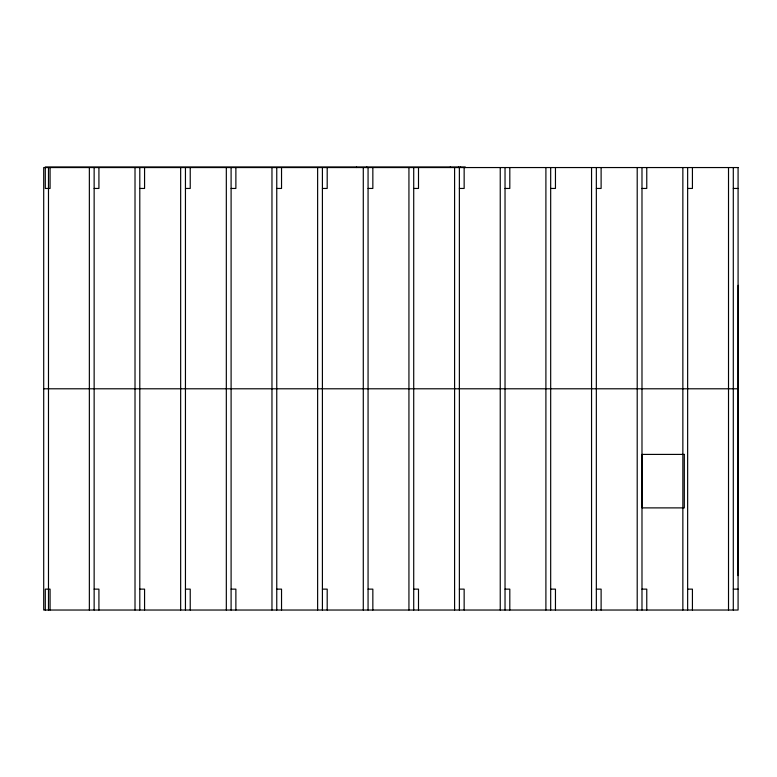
<?xml version="1.0" encoding="UTF-8"?>
<svg xmlns="http://www.w3.org/2000/svg" width="777" height="777" viewBox="0 0 777 777"><rect width="100%" height="100%" fill="white"/><g stroke="black" fill="none" stroke-linecap="round" stroke-linejoin="round"><path stroke-width="1.17" d="M738.082 575.602L738.15 285.324M94.143 188.452L98.922 188.452L98.922 167.55M139.792 188.452L144.571 188.452L144.571 167.55M185.45 188.452L190.229 188.452L190.229 167.55M231.099 188.452L235.878 188.452L235.878 167.55M276.758 188.452L281.536 188.452L281.536 167.55M322.406 188.452L327.195 188.452L327.195 167.55M368.065 188.452L372.843 188.452L372.843 167.55M413.714 188.452L418.502 188.452L418.502 167.55M459.372 188.452L464.151 188.452L464.151 167.55M505.031 188.452L509.809 188.452L509.809 167.55M550.679 188.452L555.458 188.452L555.458 167.55M596.338 188.452L601.116 188.452L601.116 167.55M641.987 188.452L646.765 188.452L646.765 167.55M687.645 188.452L692.424 188.452L692.424 167.55M733.294 188.452L738.082 188.452M43.706 388.791L738.082 388.791M94.143 589.131L98.922 589.131L98.922 610.032M139.792 589.131L144.571 589.131L144.571 610.032M185.45 589.131L190.229 589.131L190.229 610.032M231.099 589.131L235.878 589.131L235.878 610.032M276.758 589.131L281.536 589.131L281.536 610.032M322.406 589.131L327.195 589.131L327.195 610.032M368.065 589.131L372.843 589.131L372.843 610.032M413.714 589.131L418.502 589.131L418.502 610.032M459.372 589.131L464.151 589.131L464.151 610.032M505.031 589.131L509.809 589.131L509.809 610.032M550.679 589.131L555.458 589.131L555.458 610.032M596.338 589.131L601.116 589.131L601.116 610.032M641.987 589.131L646.765 589.131L646.765 610.032M687.645 589.131L692.424 589.131L692.424 610.032M733.294 589.131L738.082 589.131M733.294 167.55L733.294 610.032M728.515 167.55L728.515 610.032M687.645 167.55L687.645 610.032M682.857 167.55L682.857 610.032M641.987 167.55L641.987 610.032M637.208 167.55L637.208 610.032M596.338 167.55L596.338 610.032M591.55 167.55L591.55 610.032M550.679 167.55L550.679 610.032M545.901 167.55L545.901 610.032M505.031 167.55L505.031 610.032M500.242 167.55L500.242 610.032M465.277 167.55L465.277 166.968L45.299 166.968L45.299 188.452L50.078 188.452L50.078 167.55M460.586 166.968L460.586 167.55M459.372 167.55L459.372 610.032M458.712 166.968L458.712 167.55M454.594 167.55L454.594 610.032M450.281 166.968L450.281 167.55M413.714 167.55L413.714 610.032M408.935 167.55L408.935 610.032M368.065 167.55L368.065 610.032M366.841 166.968L366.841 167.55M363.286 167.55L363.286 610.032M356.536 166.968L356.536 167.55M322.406 167.55L322.406 610.032M317.628 167.55L317.628 610.032M276.758 167.55L276.758 610.032M271.969 167.55L271.969 610.032M231.099 167.55L231.099 610.032M226.321 167.55L226.321 610.032M185.45 167.55L185.45 610.032M180.662 167.55L180.662 610.032M139.792 167.55L139.792 610.032M135.013 167.55L135.013 610.032M94.143 167.55L94.143 610.032M89.355 167.55L89.355 610.032M50.078 610.032L50.078 589.131L45.299 589.131L45.299 610.032M48.485 167.55L48.485 610.032M738.082 167.55L43.706 167.55L43.706 610.032L738.082 610.032L738.082 167.55M684.304 454.409L642.113 454.409L642.113 507.886L684.304 507.886L684.304 454.409"/></g></svg>
